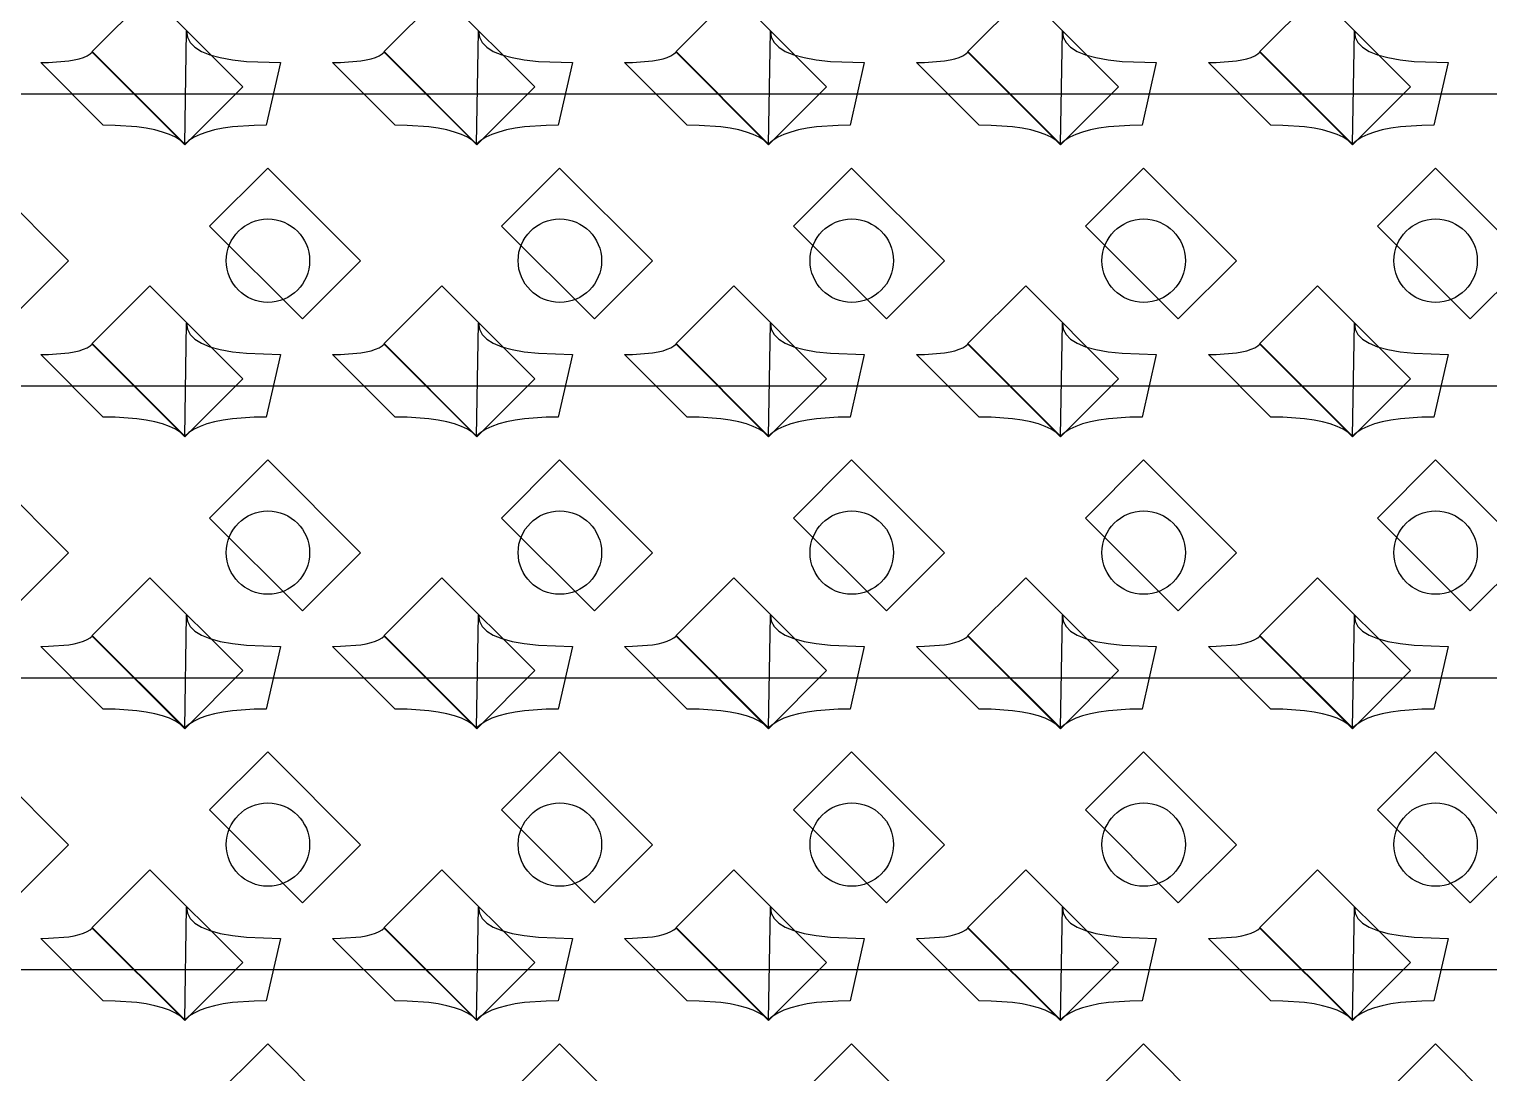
# Model space of a CAD drawing. Header units: inches. Extents: x 0.07 to 4.39, y 0.05 to 2.95.
# Drawn here: x 2.9428 to 3.2928, y 2.2253 to 2.4755 of the extents above; entities that cross this region are included whole.
import ezdxf

# ---------------------------------------------------------------- set-up
doc = ezdxf.new("R2010")
doc.units = ezdxf.units.IN
doc.header["$MEASUREMENT"] = 0
doc.layers.add('Top Layer', color=1, linetype='Continuous')

# ---------------------------------------------------------------- blocks, each defined once
blk = doc.blocks.new('0805_P_______________52')
at = {"layer": 'Top Layer'}
for p, q in [((-0.03937, 0.01575), (-0.01969, 0.01575)), ((-0.03937, -0.01575), (-0.03937, 0.01575)), ((-0.01969, 0.01575), (-0.01969, -0.01575)), ((0.01969, 0.01575), (0.03937, 0.01575)), ((0.01969, -0.01575), (0.01969, 0.01575)), ((0.03937, 0.01575), (0.03937, -0.01575)), ((-0.01969, -0.01575), (-0.03937, -0.01575)), ((0.03937, -0.01575), (0.01969, -0.01575))]:
    blk.add_line(p, q, dxfattribs=at)
blk = doc.blocks.new('0805_P_______________53')
at = {"layer": 'Top Layer'}
for p, q in [((-0.03937, 0.01575), (-0.01969, 0.01575)), ((-0.03937, -0.01575), (-0.03937, 0.01575)), ((-0.01969, 0.01575), (-0.01969, -0.01575)), ((0.01969, 0.01575), (0.03937, 0.01575)), ((0.01969, -0.01575), (0.01969, 0.01575)), ((0.03937, 0.01575), (0.03937, -0.01575)), ((-0.01969, -0.01575), (-0.03937, -0.01575)), ((0.03937, -0.01575), (0.01969, -0.01575))]:
    blk.add_line(p, q, dxfattribs=at)
blk = doc.blocks.new('0805_P_______________54')
at = {"layer": 'Top Layer'}
for p, q in [((-0.03937, 0.01575), (-0.01969, 0.01575)), ((-0.03937, -0.01575), (-0.03937, 0.01575)), ((-0.01969, 0.01575), (-0.01969, -0.01575)), ((0.01969, 0.01575), (0.03937, 0.01575)), ((0.01969, -0.01575), (0.01969, 0.01575)), ((0.03937, 0.01575), (0.03937, -0.01575)), ((-0.01969, -0.01575), (-0.03937, -0.01575)), ((0.03937, -0.01575), (0.01969, -0.01575))]:
    blk.add_line(p, q, dxfattribs=at)
blk = doc.blocks.new('0805_P_______________55')
at = {"layer": 'Top Layer'}
for p, q in [((-0.03937, 0.01575), (-0.01969, 0.01575)), ((-0.03937, -0.01575), (-0.03937, 0.01575)), ((-0.01969, 0.01575), (-0.01969, -0.01575)), ((0.01969, 0.01575), (0.03937, 0.01575)), ((0.01969, -0.01575), (0.01969, 0.01575)), ((0.03937, 0.01575), (0.03937, -0.01575)), ((-0.01969, -0.01575), (-0.03937, -0.01575)), ((0.03937, -0.01575), (0.01969, -0.01575))]:
    blk.add_line(p, q, dxfattribs=at)
blk = doc.blocks.new('0805_P_______________56')
at = {"layer": 'Top Layer'}
for p, q in [((-0.03937, 0.01575), (-0.01969, 0.01575)), ((-0.03937, -0.01575), (-0.03937, 0.01575)), ((-0.01969, 0.01575), (-0.01969, -0.01575)), ((0.01969, 0.01575), (0.03937, 0.01575)), ((0.01969, -0.01575), (0.01969, 0.01575)), ((0.03937, 0.01575), (0.03937, -0.01575)), ((-0.01969, -0.01575), (-0.03937, -0.01575)), ((0.03937, -0.01575), (0.01969, -0.01575))]:
    blk.add_line(p, q, dxfattribs=at)
blk = doc.blocks.new('0805_P_______________57')
at = {"layer": 'Top Layer'}
for p, q in [((-0.03937, 0.01575), (-0.01969, 0.01575)), ((-0.03937, -0.01575), (-0.03937, 0.01575)), ((-0.01969, 0.01575), (-0.01969, -0.01575)), ((0.01969, 0.01575), (0.03937, 0.01575)), ((0.01969, -0.01575), (0.01969, 0.01575)), ((0.03937, 0.01575), (0.03937, -0.01575)), ((-0.01969, -0.01575), (-0.03937, -0.01575)), ((0.03937, -0.01575), (0.01969, -0.01575))]:
    blk.add_line(p, q, dxfattribs=at)
blk = doc.blocks.new('0805_P_______________92')
at = {"layer": 'Top Layer'}
for p, q in [((-0.03937, 0.01575), (-0.01969, 0.01575)), ((-0.03937, -0.01575), (-0.03937, 0.01575)), ((-0.01969, 0.01575), (-0.01969, -0.01575)), ((0.01969, 0.01575), (0.03937, 0.01575)), ((0.01969, -0.01575), (0.01969, 0.01575)), ((0.03937, 0.01575), (0.03937, -0.01575)), ((-0.01969, -0.01575), (-0.03937, -0.01575)), ((0.03937, -0.01575), (0.01969, -0.01575))]:
    blk.add_line(p, q, dxfattribs=at)
blk = doc.blocks.new('0805_P_______________93')
at = {"layer": 'Top Layer'}
for p, q in [((-0.03937, 0.01575), (-0.01969, 0.01575)), ((-0.03937, -0.01575), (-0.03937, 0.01575)), ((-0.01969, 0.01575), (-0.01969, -0.01575)), ((0.01969, 0.01575), (0.03937, 0.01575)), ((0.01969, -0.01575), (0.01969, 0.01575)), ((0.03937, 0.01575), (0.03937, -0.01575)), ((-0.01969, -0.01575), (-0.03937, -0.01575)), ((0.03937, -0.01575), (0.01969, -0.01575))]:
    blk.add_line(p, q, dxfattribs=at)
blk = doc.blocks.new('0805_P_______________94')
at = {"layer": 'Top Layer'}
for p, q in [((-0.03937, 0.01575), (-0.01969, 0.01575)), ((-0.03937, -0.01575), (-0.03937, 0.01575)), ((-0.01969, 0.01575), (-0.01969, -0.01575)), ((0.01969, 0.01575), (0.03937, 0.01575)), ((0.01969, -0.01575), (0.01969, 0.01575)), ((0.03937, 0.01575), (0.03937, -0.01575)), ((-0.01969, -0.01575), (-0.03937, -0.01575)), ((0.03937, -0.01575), (0.01969, -0.01575))]:
    blk.add_line(p, q, dxfattribs=at)
blk = doc.blocks.new('0805_P_______________95')
at = {"layer": 'Top Layer'}
for p, q in [((-0.03937, 0.01575), (-0.01969, 0.01575)), ((-0.03937, -0.01575), (-0.03937, 0.01575)), ((-0.01969, 0.01575), (-0.01969, -0.01575)), ((0.01969, 0.01575), (0.03937, 0.01575)), ((0.01969, -0.01575), (0.01969, 0.01575)), ((0.03937, 0.01575), (0.03937, -0.01575)), ((-0.01969, -0.01575), (-0.03937, -0.01575)), ((0.03937, -0.01575), (0.01969, -0.01575))]:
    blk.add_line(p, q, dxfattribs=at)
blk = doc.blocks.new('0805_P_______________96')
at = {"layer": 'Top Layer'}
for p, q in [((-0.03937, 0.01575), (-0.01969, 0.01575)), ((-0.03937, -0.01575), (-0.03937, 0.01575)), ((-0.01969, 0.01575), (-0.01969, -0.01575)), ((0.01969, 0.01575), (0.03937, 0.01575)), ((0.01969, -0.01575), (0.01969, 0.01575)), ((0.03937, 0.01575), (0.03937, -0.01575)), ((-0.01969, -0.01575), (-0.03937, -0.01575)), ((0.03937, -0.01575), (0.01969, -0.01575))]:
    blk.add_line(p, q, dxfattribs=at)
blk = doc.blocks.new('0805_P_______________97')
at = {"layer": 'Top Layer'}
for p, q in [((-0.03937, 0.01575), (-0.01969, 0.01575)), ((-0.03937, -0.01575), (-0.03937, 0.01575)), ((-0.01969, 0.01575), (-0.01969, -0.01575)), ((0.01969, 0.01575), (0.03937, 0.01575)), ((0.01969, -0.01575), (0.01969, 0.01575)), ((0.03937, 0.01575), (0.03937, -0.01575)), ((-0.01969, -0.01575), (-0.03937, -0.01575)), ((0.03937, -0.01575), (0.01969, -0.01575))]:
    blk.add_line(p, q, dxfattribs=at)
blk = doc.blocks.new('0805_P_______________132')
at = {"layer": 'Top Layer'}
for p, q in [((-0.03937, 0.01575), (-0.01969, 0.01575)), ((-0.03937, -0.01575), (-0.03937, 0.01575)), ((-0.01969, 0.01575), (-0.01969, -0.01575)), ((0.01969, 0.01575), (0.03937, 0.01575)), ((0.01969, -0.01575), (0.01969, 0.01575)), ((0.03937, 0.01575), (0.03937, -0.01575)), ((-0.01969, -0.01575), (-0.03937, -0.01575)), ((0.03937, -0.01575), (0.01969, -0.01575))]:
    blk.add_line(p, q, dxfattribs=at)
blk = doc.blocks.new('0805_P_______________133')
at = {"layer": 'Top Layer'}
for p, q in [((-0.03937, 0.01575), (-0.01969, 0.01575)), ((-0.03937, -0.01575), (-0.03937, 0.01575)), ((-0.01969, 0.01575), (-0.01969, -0.01575)), ((0.01969, 0.01575), (0.03937, 0.01575)), ((0.01969, -0.01575), (0.01969, 0.01575)), ((0.03937, 0.01575), (0.03937, -0.01575)), ((-0.01969, -0.01575), (-0.03937, -0.01575)), ((0.03937, -0.01575), (0.01969, -0.01575))]:
    blk.add_line(p, q, dxfattribs=at)
blk = doc.blocks.new('0805_P_______________134')
at = {"layer": 'Top Layer'}
for p, q in [((-0.03937, 0.01575), (-0.01969, 0.01575)), ((-0.03937, -0.01575), (-0.03937, 0.01575)), ((-0.01969, 0.01575), (-0.01969, -0.01575)), ((0.01969, 0.01575), (0.03937, 0.01575)), ((0.01969, -0.01575), (0.01969, 0.01575)), ((0.03937, 0.01575), (0.03937, -0.01575)), ((-0.01969, -0.01575), (-0.03937, -0.01575)), ((0.03937, -0.01575), (0.01969, -0.01575))]:
    blk.add_line(p, q, dxfattribs=at)
blk = doc.blocks.new('0805_P_______________135')
at = {"layer": 'Top Layer'}
for p, q in [((-0.03937, 0.01575), (-0.01969, 0.01575)), ((-0.03937, -0.01575), (-0.03937, 0.01575)), ((-0.01969, 0.01575), (-0.01969, -0.01575)), ((0.01969, 0.01575), (0.03937, 0.01575)), ((0.01969, -0.01575), (0.01969, 0.01575)), ((0.03937, 0.01575), (0.03937, -0.01575)), ((-0.01969, -0.01575), (-0.03937, -0.01575)), ((0.03937, -0.01575), (0.01969, -0.01575))]:
    blk.add_line(p, q, dxfattribs=at)
blk = doc.blocks.new('0805_P_______________136')
at = {"layer": 'Top Layer'}
for p, q in [((-0.03937, 0.01575), (-0.01969, 0.01575)), ((-0.03937, -0.01575), (-0.03937, 0.01575)), ((-0.01969, 0.01575), (-0.01969, -0.01575)), ((0.01969, 0.01575), (0.03937, 0.01575)), ((0.01969, -0.01575), (0.01969, 0.01575)), ((0.03937, 0.01575), (0.03937, -0.01575)), ((-0.01969, -0.01575), (-0.03937, -0.01575)), ((0.03937, -0.01575), (0.01969, -0.01575))]:
    blk.add_line(p, q, dxfattribs=at)
blk = doc.blocks.new('0805_P_______________137')
at = {"layer": 'Top Layer'}
for p, q in [((-0.03937, 0.01575), (-0.01969, 0.01575)), ((-0.03937, -0.01575), (-0.03937, 0.01575)), ((-0.01969, 0.01575), (-0.01969, -0.01575)), ((0.01969, 0.01575), (0.03937, 0.01575)), ((0.01969, -0.01575), (0.01969, 0.01575)), ((0.03937, 0.01575), (0.03937, -0.01575)), ((-0.01969, -0.01575), (-0.03937, -0.01575)), ((0.03937, -0.01575), (0.01969, -0.01575))]:
    blk.add_line(p, q, dxfattribs=at)
blk = doc.blocks.new('0805_P_______________172')
at = {"layer": 'Top Layer'}
for p, q in [((-0.03937, 0.01575), (-0.01969, 0.01575)), ((-0.03937, -0.01575), (-0.03937, 0.01575)), ((-0.01969, 0.01575), (-0.01969, -0.01575)), ((0.01969, 0.01575), (0.03937, 0.01575)), ((0.01969, -0.01575), (0.01969, 0.01575)), ((0.03937, 0.01575), (0.03937, -0.01575)), ((-0.01969, -0.01575), (-0.03937, -0.01575)), ((0.03937, -0.01575), (0.01969, -0.01575))]:
    blk.add_line(p, q, dxfattribs=at)
blk = doc.blocks.new('0805_P_______________173')
at = {"layer": 'Top Layer'}
for p, q in [((-0.03937, 0.01575), (-0.01969, 0.01575)), ((-0.03937, -0.01575), (-0.03937, 0.01575)), ((-0.01969, 0.01575), (-0.01969, -0.01575)), ((0.01969, 0.01575), (0.03937, 0.01575)), ((0.01969, -0.01575), (0.01969, 0.01575)), ((0.03937, 0.01575), (0.03937, -0.01575)), ((-0.01969, -0.01575), (-0.03937, -0.01575)), ((0.03937, -0.01575), (0.01969, -0.01575))]:
    blk.add_line(p, q, dxfattribs=at)
blk = doc.blocks.new('0805_P_______________174')
at = {"layer": 'Top Layer'}
for p, q in [((-0.03937, 0.01575), (-0.01969, 0.01575)), ((-0.03937, -0.01575), (-0.03937, 0.01575)), ((-0.01969, 0.01575), (-0.01969, -0.01575)), ((0.01969, 0.01575), (0.03937, 0.01575)), ((0.01969, -0.01575), (0.01969, 0.01575)), ((0.03937, 0.01575), (0.03937, -0.01575)), ((-0.01969, -0.01575), (-0.03937, -0.01575)), ((0.03937, -0.01575), (0.01969, -0.01575))]:
    blk.add_line(p, q, dxfattribs=at)
blk = doc.blocks.new('0805_P_______________175')
at = {"layer": 'Top Layer'}
for p, q in [((-0.03937, 0.01575), (-0.01969, 0.01575)), ((-0.03937, -0.01575), (-0.03937, 0.01575)), ((-0.01969, 0.01575), (-0.01969, -0.01575)), ((0.01969, 0.01575), (0.03937, 0.01575)), ((0.01969, -0.01575), (0.01969, 0.01575)), ((0.03937, 0.01575), (0.03937, -0.01575)), ((-0.01969, -0.01575), (-0.03937, -0.01575)), ((0.03937, -0.01575), (0.01969, -0.01575))]:
    blk.add_line(p, q, dxfattribs=at)
blk = doc.blocks.new('0805_P_______________176')
at = {"layer": 'Top Layer'}
for p, q in [((-0.03937, 0.01575), (-0.01969, 0.01575)), ((-0.03937, -0.01575), (-0.03937, 0.01575)), ((-0.01969, 0.01575), (-0.01969, -0.01575)), ((0.01969, 0.01575), (0.03937, 0.01575)), ((0.01969, -0.01575), (0.01969, 0.01575)), ((0.03937, 0.01575), (0.03937, -0.01575)), ((-0.01969, -0.01575), (-0.03937, -0.01575)), ((0.03937, -0.01575), (0.01969, -0.01575))]:
    blk.add_line(p, q, dxfattribs=at)
blk = doc.blocks.new('0805_P_______________177')
at = {"layer": 'Top Layer'}
for p, q in [((-0.03937, 0.01575), (-0.01969, 0.01575)), ((-0.03937, -0.01575), (-0.03937, 0.01575)), ((-0.01969, 0.01575), (-0.01969, -0.01575)), ((0.01969, 0.01575), (0.03937, 0.01575)), ((0.01969, -0.01575), (0.01969, 0.01575)), ((0.03937, 0.01575), (0.03937, -0.01575)), ((-0.01969, -0.01575), (-0.03937, -0.01575)), ((0.03937, -0.01575), (0.01969, -0.01575))]:
    blk.add_line(p, q, dxfattribs=at)

msp = doc.modelspace()

# ---------------------------------------------------------------- linework, layer by layer
at = {"layer": 'Top Layer'}
for p, q in [((2.98005, 2.44795), (2.98051, 2.475)), ((2.98051, 2.475), (2.98071, 2.47357)), ((3.05005, 2.44795), (3.05051, 2.475)), ((3.05051, 2.475), (3.05071, 2.47357)), ((3.12005, 2.44795), (3.12051, 2.475)), ((3.12051, 2.475), (3.12071, 2.47357)), ((3.19005, 2.44795), (3.19051, 2.475)), ((3.19051, 2.475), (3.19071, 2.47357)), ((3.26005, 2.44795), (3.26051, 2.475)), ((3.26051, 2.475), (3.26071, 2.47357)), ((2.98071, 2.47357), (2.98137, 2.4723)), ((2.98137, 2.4723), (2.98248, 2.47118)), ((2.98248, 2.47118), (2.98405, 2.4702)), ((3.05071, 2.47357), (3.05137, 2.4723)), ((3.05137, 2.4723), (3.05248, 2.47118)), ((3.05248, 2.47118), (3.05405, 2.4702)), ((3.12071, 2.47357), (3.12137, 2.4723)), ((3.12137, 2.4723), (3.12248, 2.47118)), ((3.12248, 2.47118), (3.12405, 2.4702)), ((3.19071, 2.47357), (3.19137, 2.4723)), ((3.19137, 2.4723), (3.19248, 2.47118)), ((3.19248, 2.47118), (3.19405, 2.4702)), ((3.26071, 2.47357), (3.26137, 2.4723)), ((3.26137, 2.4723), (3.26248, 2.47118)), ((3.26248, 2.47118), (3.26405, 2.4702)), ((2.94551, 2.4675), (2.94741, 2.46753)), ((2.96051, 2.4525), (2.94551, 2.4675)), ((2.94741, 2.46753), (2.95225, 2.46791)), ((2.95225, 2.46791), (2.95356, 2.46814)), ((2.95356, 2.46814), (2.95474, 2.46842)), ((2.95474, 2.46842), (2.95576, 2.46875)), ((2.95576, 2.46875), (2.95664, 2.46914)), ((2.95664, 2.46914), (2.95737, 2.46957)), ((2.95737, 2.46957), (2.95795, 2.47005)), ((2.95795, 2.47005), (2.98005, 2.44795)), ((2.98405, 2.4702), (2.98607, 2.46937)), ((2.98607, 2.46937), (2.98855, 2.4687)), ((2.98855, 2.4687), (2.99148, 2.46818)), ((2.99148, 2.46818), (2.99487, 2.4678)), ((2.99487, 2.4678), (3.00301, 2.4675)), ((3.00301, 2.4675), (2.9996, 2.4525)), ((3.01551, 2.4675), (3.01741, 2.46753)), ((3.03051, 2.4525), (3.01551, 2.4675)), ((3.01741, 2.46753), (3.02225, 2.46791)), ((3.02225, 2.46791), (3.02356, 2.46814)), ((3.02356, 2.46814), (3.02474, 2.46842)), ((3.02474, 2.46842), (3.02576, 2.46875)), ((3.02576, 2.46875), (3.02664, 2.46914)), ((3.02664, 2.46914), (3.02737, 2.46957)), ((3.02737, 2.46957), (3.02795, 2.47005)), ((3.02795, 2.47005), (3.05005, 2.44795)), ((3.05405, 2.4702), (3.05607, 2.46937)), ((3.05607, 2.46937), (3.05855, 2.4687)), ((3.05855, 2.4687), (3.06148, 2.46818)), ((3.06148, 2.46818), (3.06487, 2.4678)), ((3.06487, 2.4678), (3.07301, 2.4675)), ((3.07301, 2.4675), (3.0696, 2.4525)), ((3.08551, 2.4675), (3.08741, 2.46753)), ((3.10051, 2.4525), (3.08551, 2.4675)), ((3.08741, 2.46753), (3.09225, 2.46791)), ((3.09225, 2.46791), (3.09356, 2.46814)), ((3.09356, 2.46814), (3.09474, 2.46842)), ((3.09474, 2.46842), (3.09576, 2.46875)), ((3.09576, 2.46875), (3.09664, 2.46914)), ((3.09664, 2.46914), (3.09737, 2.46957)), ((3.09737, 2.46957), (3.09795, 2.47005)), ((3.09795, 2.47005), (3.12005, 2.44795)), ((3.12405, 2.4702), (3.12607, 2.46937)), ((3.12607, 2.46937), (3.12855, 2.4687)), ((3.12855, 2.4687), (3.13148, 2.46818)), ((3.13148, 2.46818), (3.13487, 2.4678)), ((3.13487, 2.4678), (3.14301, 2.4675)), ((3.14301, 2.4675), (3.1396, 2.4525)), ((3.15551, 2.4675), (3.15741, 2.46753)), ((3.17051, 2.4525), (3.15551, 2.4675)), ((3.15741, 2.46753), (3.16225, 2.46791)), ((3.16225, 2.46791), (3.16356, 2.46814)), ((3.16356, 2.46814), (3.16474, 2.46842)), ((3.16474, 2.46842), (3.16576, 2.46875)), ((3.16576, 2.46875), (3.16664, 2.46914)), ((3.16664, 2.46914), (3.16737, 2.46957)), ((3.16737, 2.46957), (3.16795, 2.47005)), ((3.16795, 2.47005), (3.19005, 2.44795)), ((3.19405, 2.4702), (3.19607, 2.46937)), ((3.19607, 2.46937), (3.19855, 2.4687)), ((3.19855, 2.4687), (3.20148, 2.46818)), ((3.20148, 2.46818), (3.20487, 2.4678)), ((3.20487, 2.4678), (3.21301, 2.4675)), ((3.21301, 2.4675), (3.2096, 2.4525)), ((3.22551, 2.4675), (3.22741, 2.46753)), ((3.24051, 2.4525), (3.22551, 2.4675)), ((3.22741, 2.46753), (3.23225, 2.46791)), ((3.23225, 2.46791), (3.23356, 2.46814)), ((3.23356, 2.46814), (3.23474, 2.46842)), ((3.23474, 2.46842), (3.23576, 2.46875)), ((3.23576, 2.46875), (3.23664, 2.46914)), ((3.23664, 2.46914), (3.23737, 2.46957)), ((3.23737, 2.46957), (3.23795, 2.47005)), ((3.23795, 2.47005), (3.26005, 2.44795)), ((3.26405, 2.4702), (3.26607, 2.46937)), ((3.26607, 2.46937), (3.26855, 2.4687)), ((3.26855, 2.4687), (3.27148, 2.46818)), ((3.27148, 2.46818), (3.27487, 2.4678)), ((3.27487, 2.4678), (3.28301, 2.4675)), ((3.28301, 2.4675), (3.2796, 2.4525)), ((2.90588, 2.46), (3.11588, 2.46)), ((3.11588, 2.46), (3.32588, 2.46)), ((2.9634, 2.45245), (2.96051, 2.4525)), ((2.96857, 2.45209), (2.9634, 2.45245)), ((2.97084, 2.45177), (2.96857, 2.45209)), ((2.9729, 2.45136), (2.97084, 2.45177)), ((2.97475, 2.45086), (2.9729, 2.45136)), ((2.97639, 2.45027), (2.97475, 2.45086)), ((2.97782, 2.44959), (2.97639, 2.45027)), ((2.98372, 2.45027), (2.98229, 2.44959)), ((2.98536, 2.45086), (2.98372, 2.45027)), ((2.98721, 2.45136), (2.98536, 2.45086)), ((2.98927, 2.45177), (2.98721, 2.45136)), ((2.99154, 2.45209), (2.98927, 2.45177)), ((2.99671, 2.45245), (2.99154, 2.45209)), ((2.9996, 2.4525), (2.99671, 2.45245)), ((3.0334, 2.45245), (3.03051, 2.4525)), ((3.03857, 2.45209), (3.0334, 2.45245)), ((3.04084, 2.45177), (3.03857, 2.45209)), ((3.0429, 2.45136), (3.04084, 2.45177)), ((3.04475, 2.45086), (3.0429, 2.45136)), ((3.04639, 2.45027), (3.04475, 2.45086)), ((3.04782, 2.44959), (3.04639, 2.45027)), ((3.05372, 2.45027), (3.05229, 2.44959)), ((3.05536, 2.45086), (3.05372, 2.45027)), ((3.05721, 2.45136), (3.05536, 2.45086)), ((3.05927, 2.45177), (3.05721, 2.45136)), ((3.06154, 2.45209), (3.05927, 2.45177)), ((3.06671, 2.45245), (3.06154, 2.45209)), ((3.0696, 2.4525), (3.06671, 2.45245)), ((3.1034, 2.45245), (3.10051, 2.4525)), ((3.10857, 2.45209), (3.1034, 2.45245)), ((3.11084, 2.45177), (3.10857, 2.45209)), ((3.1129, 2.45136), (3.11084, 2.45177)), ((3.11475, 2.45086), (3.1129, 2.45136)), ((3.11639, 2.45027), (3.11475, 2.45086)), ((3.11782, 2.44959), (3.11639, 2.45027)), ((3.12372, 2.45027), (3.12229, 2.44959)), ((3.12536, 2.45086), (3.12372, 2.45027)), ((3.12721, 2.45136), (3.12536, 2.45086)), ((3.12927, 2.45177), (3.12721, 2.45136)), ((3.13154, 2.45209), (3.12927, 2.45177)), ((3.13671, 2.45245), (3.13154, 2.45209)), ((3.1396, 2.4525), (3.13671, 2.45245)), ((3.1734, 2.45245), (3.17051, 2.4525)), ((3.17857, 2.45209), (3.1734, 2.45245)), ((3.18084, 2.45177), (3.17857, 2.45209)), ((3.1829, 2.45136), (3.18084, 2.45177)), ((3.18475, 2.45086), (3.1829, 2.45136)), ((3.18639, 2.45027), (3.18475, 2.45086)), ((3.18782, 2.44959), (3.18639, 2.45027)), ((3.19372, 2.45027), (3.19229, 2.44959)), ((3.19536, 2.45086), (3.19372, 2.45027)), ((3.19721, 2.45136), (3.19536, 2.45086)), ((3.19927, 2.45177), (3.19721, 2.45136)), ((3.20154, 2.45209), (3.19927, 2.45177)), ((3.20671, 2.45245), (3.20154, 2.45209)), ((3.2096, 2.4525), (3.20671, 2.45245)), ((3.2434, 2.45245), (3.24051, 2.4525)), ((3.24857, 2.45209), (3.2434, 2.45245)), ((3.25084, 2.45177), (3.24857, 2.45209)), ((3.2529, 2.45136), (3.25084, 2.45177)), ((3.25475, 2.45086), (3.2529, 2.45136)), ((3.25639, 2.45027), (3.25475, 2.45086)), ((3.25782, 2.44959), (3.25639, 2.45027)), ((3.26372, 2.45027), (3.26229, 2.44959)), ((3.26536, 2.45086), (3.26372, 2.45027)), ((3.26721, 2.45136), (3.26536, 2.45086)), ((3.26927, 2.45177), (3.26721, 2.45136)), ((3.27154, 2.45209), (3.26927, 2.45177)), ((3.27671, 2.45245), (3.27154, 2.45209)), ((3.2796, 2.4525), (3.27671, 2.45245)), ((2.97904, 2.44882), (2.97782, 2.44959)), ((2.98005, 2.44795), (2.97904, 2.44882)), ((2.98107, 2.44882), (2.98005, 2.44795)), ((2.98229, 2.44959), (2.98107, 2.44882)), ((3.04904, 2.44882), (3.04782, 2.44959)), ((3.05005, 2.44795), (3.04904, 2.44882)), ((3.05107, 2.44882), (3.05005, 2.44795)), ((3.05229, 2.44959), (3.05107, 2.44882)), ((3.11904, 2.44882), (3.11782, 2.44959)), ((3.12005, 2.44795), (3.11904, 2.44882)), ((3.12107, 2.44882), (3.12005, 2.44795)), ((3.12229, 2.44959), (3.12107, 2.44882)), ((3.18904, 2.44882), (3.18782, 2.44959)), ((3.19005, 2.44795), (3.18904, 2.44882)), ((3.19107, 2.44882), (3.19005, 2.44795)), ((3.19229, 2.44959), (3.19107, 2.44882)), ((3.25904, 2.44882), (3.25782, 2.44959)), ((3.26005, 2.44795), (3.25904, 2.44882)), ((3.26107, 2.44882), (3.26005, 2.44795)), ((3.26229, 2.44959), (3.26107, 2.44882)), ((2.98005, 2.37795), (2.98051, 2.405)), ((2.98051, 2.405), (2.98071, 2.40358)), ((3.05005, 2.37795), (3.05051, 2.405)), ((3.05051, 2.405), (3.05071, 2.40358)), ((3.12005, 2.37795), (3.12051, 2.405)), ((3.12051, 2.405), (3.12071, 2.40358)), ((3.19005, 2.37795), (3.19051, 2.405)), ((3.19051, 2.405), (3.19071, 2.40358)), ((3.26005, 2.37795), (3.26051, 2.405)), ((3.26051, 2.405), (3.26071, 2.40358)), ((2.98071, 2.40358), (2.98137, 2.4023)), ((2.98137, 2.4023), (2.98248, 2.40117)), ((2.98248, 2.40117), (2.98405, 2.4002)), ((3.05071, 2.40358), (3.05137, 2.4023)), ((3.05137, 2.4023), (3.05248, 2.40117)), ((3.05248, 2.40117), (3.05405, 2.4002)), ((3.12071, 2.40358), (3.12137, 2.4023)), ((3.12137, 2.4023), (3.12248, 2.40117)), ((3.12248, 2.40117), (3.12405, 2.4002)), ((3.19071, 2.40358), (3.19137, 2.4023)), ((3.19137, 2.4023), (3.19248, 2.40117)), ((3.19248, 2.40117), (3.19405, 2.4002)), ((3.26071, 2.40358), (3.26137, 2.4023)), ((3.26137, 2.4023), (3.26248, 2.40117)), ((3.26248, 2.40117), (3.26405, 2.4002)), ((2.94551, 2.3975), (2.94741, 2.39753)), ((2.96051, 2.3825), (2.94551, 2.3975)), ((2.94741, 2.39753), (2.95225, 2.39791)), ((2.95225, 2.39791), (2.95356, 2.39814)), ((2.95356, 2.39814), (2.95474, 2.39842)), ((2.95474, 2.39842), (2.95576, 2.39875)), ((2.95576, 2.39875), (2.95664, 2.39914)), ((2.95664, 2.39914), (2.95737, 2.39957)), ((2.95737, 2.39957), (2.95795, 2.40006)), ((2.95795, 2.40006), (2.98005, 2.37795)), ((2.98405, 2.4002), (2.98607, 2.39938)), ((2.98607, 2.39938), (2.98855, 2.3987)), ((2.98855, 2.3987), (2.99148, 2.39818)), ((2.99148, 2.39818), (2.99487, 2.3978)), ((2.99487, 2.3978), (3.00301, 2.3975)), ((3.00301, 2.3975), (2.9996, 2.3825)), ((3.01551, 2.3975), (3.01741, 2.39753)), ((3.03051, 2.3825), (3.01551, 2.3975)), ((3.01741, 2.39753), (3.02225, 2.39791)), ((3.02225, 2.39791), (3.02356, 2.39814)), ((3.02356, 2.39814), (3.02474, 2.39842)), ((3.02474, 2.39842), (3.02576, 2.39875)), ((3.02576, 2.39875), (3.02664, 2.39914)), ((3.02664, 2.39914), (3.02737, 2.39957)), ((3.02737, 2.39957), (3.02795, 2.40006)), ((3.02795, 2.40006), (3.05005, 2.37795)), ((3.05405, 2.4002), (3.05607, 2.39938)), ((3.05607, 2.39938), (3.05855, 2.3987)), ((3.05855, 2.3987), (3.06148, 2.39818)), ((3.06148, 2.39818), (3.06487, 2.3978)), ((3.06487, 2.3978), (3.07301, 2.3975)), ((3.07301, 2.3975), (3.0696, 2.3825)), ((3.08551, 2.3975), (3.08741, 2.39753)), ((3.10051, 2.3825), (3.08551, 2.3975)), ((3.08741, 2.39753), (3.09225, 2.39791)), ((3.09225, 2.39791), (3.09356, 2.39814)), ((3.09356, 2.39814), (3.09474, 2.39842)), ((3.09474, 2.39842), (3.09576, 2.39875)), ((3.09576, 2.39875), (3.09664, 2.39914)), ((3.09664, 2.39914), (3.09737, 2.39957)), ((3.09737, 2.39957), (3.09795, 2.40006)), ((3.09795, 2.40006), (3.12005, 2.37795)), ((3.12405, 2.4002), (3.12607, 2.39938)), ((3.12607, 2.39938), (3.12855, 2.3987)), ((3.12855, 2.3987), (3.13148, 2.39818)), ((3.13148, 2.39818), (3.13487, 2.3978)), ((3.13487, 2.3978), (3.14301, 2.3975)), ((3.14301, 2.3975), (3.1396, 2.3825)), ((3.15551, 2.3975), (3.15741, 2.39753)), ((3.17051, 2.3825), (3.15551, 2.3975)), ((3.15741, 2.39753), (3.16225, 2.39791)), ((3.16225, 2.39791), (3.16356, 2.39814)), ((3.16356, 2.39814), (3.16474, 2.39842)), ((3.16474, 2.39842), (3.16576, 2.39875)), ((3.16576, 2.39875), (3.16664, 2.39914)), ((3.16664, 2.39914), (3.16737, 2.39957)), ((3.16737, 2.39957), (3.16795, 2.40006)), ((3.16795, 2.40006), (3.19005, 2.37795)), ((3.19405, 2.4002), (3.19607, 2.39938)), ((3.19607, 2.39938), (3.19855, 2.3987)), ((3.19855, 2.3987), (3.20148, 2.39818)), ((3.20148, 2.39818), (3.20487, 2.3978)), ((3.20487, 2.3978), (3.21301, 2.3975)), ((3.21301, 2.3975), (3.2096, 2.3825)), ((3.22551, 2.3975), (3.22741, 2.39753)), ((3.24051, 2.3825), (3.22551, 2.3975)), ((3.22741, 2.39753), (3.23225, 2.39791)), ((3.23225, 2.39791), (3.23356, 2.39814)), ((3.23356, 2.39814), (3.23474, 2.39842)), ((3.23474, 2.39842), (3.23576, 2.39875)), ((3.23576, 2.39875), (3.23664, 2.39914)), ((3.23664, 2.39914), (3.23737, 2.39957)), ((3.23737, 2.39957), (3.23795, 2.40006)), ((3.23795, 2.40006), (3.26005, 2.37795)), ((3.26405, 2.4002), (3.26607, 2.39938)), ((3.26607, 2.39938), (3.26855, 2.3987)), ((3.26855, 2.3987), (3.27148, 2.39818)), ((3.27148, 2.39818), (3.27487, 2.3978)), ((3.27487, 2.3978), (3.28301, 2.3975)), ((3.28301, 2.3975), (3.2796, 2.3825)), ((2.90588, 2.39), (3.25588, 2.39)), ((3.25588, 2.39), (3.46588, 2.39)), ((2.9634, 2.38245), (2.96051, 2.3825)), ((2.96857, 2.38209), (2.9634, 2.38245)), ((2.97084, 2.38177), (2.96857, 2.38209)), ((2.9729, 2.38136), (2.97084, 2.38177)), ((2.97475, 2.38086), (2.9729, 2.38136)), ((2.97639, 2.38027), (2.97475, 2.38086)), ((2.97782, 2.37959), (2.97639, 2.38027)), ((2.98372, 2.38027), (2.98229, 2.37959)), ((2.98536, 2.38086), (2.98372, 2.38027)), ((2.98721, 2.38136), (2.98536, 2.38086)), ((2.98927, 2.38177), (2.98721, 2.38136)), ((2.99154, 2.38209), (2.98927, 2.38177)), ((2.99671, 2.38245), (2.99154, 2.38209)), ((2.9996, 2.3825), (2.99671, 2.38245)), ((3.0334, 2.38245), (3.03051, 2.3825)), ((3.03857, 2.38209), (3.0334, 2.38245)), ((3.04084, 2.38177), (3.03857, 2.38209)), ((3.0429, 2.38136), (3.04084, 2.38177)), ((3.04475, 2.38086), (3.0429, 2.38136)), ((3.04639, 2.38027), (3.04475, 2.38086)), ((3.04782, 2.37959), (3.04639, 2.38027)), ((3.05372, 2.38027), (3.05229, 2.37959)), ((3.05536, 2.38086), (3.05372, 2.38027)), ((3.05721, 2.38136), (3.05536, 2.38086)), ((3.05927, 2.38177), (3.05721, 2.38136)), ((3.06154, 2.38209), (3.05927, 2.38177)), ((3.06671, 2.38245), (3.06154, 2.38209)), ((3.0696, 2.3825), (3.06671, 2.38245)), ((3.1034, 2.38245), (3.10051, 2.3825)), ((3.10857, 2.38209), (3.1034, 2.38245)), ((3.11084, 2.38177), (3.10857, 2.38209)), ((3.1129, 2.38136), (3.11084, 2.38177)), ((3.11475, 2.38086), (3.1129, 2.38136)), ((3.11639, 2.38027), (3.11475, 2.38086)), ((3.11782, 2.37959), (3.11639, 2.38027)), ((3.12372, 2.38027), (3.12229, 2.37959)), ((3.12536, 2.38086), (3.12372, 2.38027)), ((3.12721, 2.38136), (3.12536, 2.38086)), ((3.12927, 2.38177), (3.12721, 2.38136)), ((3.13154, 2.38209), (3.12927, 2.38177)), ((3.13671, 2.38245), (3.13154, 2.38209)), ((3.1396, 2.3825), (3.13671, 2.38245)), ((3.1734, 2.38245), (3.17051, 2.3825)), ((3.17857, 2.38209), (3.1734, 2.38245)), ((3.18084, 2.38177), (3.17857, 2.38209)), ((3.1829, 2.38136), (3.18084, 2.38177)), ((3.18475, 2.38086), (3.1829, 2.38136)), ((3.18639, 2.38027), (3.18475, 2.38086)), ((3.18782, 2.37959), (3.18639, 2.38027)), ((3.19372, 2.38027), (3.19229, 2.37959)), ((3.19536, 2.38086), (3.19372, 2.38027)), ((3.19721, 2.38136), (3.19536, 2.38086)), ((3.19927, 2.38177), (3.19721, 2.38136)), ((3.20154, 2.38209), (3.19927, 2.38177)), ((3.20671, 2.38245), (3.20154, 2.38209)), ((3.2096, 2.3825), (3.20671, 2.38245)), ((3.2434, 2.38245), (3.24051, 2.3825)), ((3.24857, 2.38209), (3.2434, 2.38245)), ((3.25084, 2.38177), (3.24857, 2.38209)), ((3.2529, 2.38136), (3.25084, 2.38177)), ((3.25475, 2.38086), (3.2529, 2.38136)), ((3.25639, 2.38027), (3.25475, 2.38086)), ((3.25782, 2.37959), (3.25639, 2.38027)), ((3.26372, 2.38027), (3.26229, 2.37959)), ((3.26536, 2.38086), (3.26372, 2.38027)), ((3.26721, 2.38136), (3.26536, 2.38086)), ((3.26927, 2.38177), (3.26721, 2.38136)), ((3.27154, 2.38209), (3.26927, 2.38177)), ((3.27671, 2.38245), (3.27154, 2.38209)), ((3.2796, 2.3825), (3.27671, 2.38245)), ((2.97904, 2.37882), (2.97782, 2.37959)), ((2.98005, 2.37795), (2.97904, 2.37882)), ((2.98107, 2.37882), (2.98005, 2.37795)), ((2.98229, 2.37959), (2.98107, 2.37882)), ((3.04904, 2.37882), (3.04782, 2.37959)), ((3.05005, 2.37795), (3.04904, 2.37882)), ((3.05107, 2.37882), (3.05005, 2.37795)), ((3.05229, 2.37959), (3.05107, 2.37882)), ((3.11904, 2.37882), (3.11782, 2.37959)), ((3.12005, 2.37795), (3.11904, 2.37882)), ((3.12107, 2.37882), (3.12005, 2.37795)), ((3.12229, 2.37959), (3.12107, 2.37882)), ((3.18904, 2.37882), (3.18782, 2.37959)), ((3.19005, 2.37795), (3.18904, 2.37882)), ((3.19107, 2.37882), (3.19005, 2.37795)), ((3.19229, 2.37959), (3.19107, 2.37882)), ((3.25904, 2.37882), (3.25782, 2.37959)), ((3.26005, 2.37795), (3.25904, 2.37882)), ((3.26107, 2.37882), (3.26005, 2.37795)), ((3.26229, 2.37959), (3.26107, 2.37882)), ((2.98005, 2.30795), (2.98051, 2.335)), ((2.98051, 2.335), (2.98071, 2.33358)), ((3.05005, 2.30795), (3.05051, 2.335)), ((3.05051, 2.335), (3.05071, 2.33358)), ((3.12005, 2.30795), (3.12051, 2.335)), ((3.12051, 2.335), (3.12071, 2.33358)), ((3.19005, 2.30795), (3.19051, 2.335)), ((3.19051, 2.335), (3.19071, 2.33358)), ((3.26005, 2.30795), (3.26051, 2.335)), ((3.26051, 2.335), (3.26071, 2.33358)), ((2.98071, 2.33358), (2.98137, 2.3323)), ((2.98137, 2.3323), (2.98248, 2.33117)), ((2.98248, 2.33117), (2.98405, 2.3302)), ((3.05071, 2.33358), (3.05137, 2.3323)), ((3.05137, 2.3323), (3.05248, 2.33117)), ((3.05248, 2.33117), (3.05405, 2.3302)), ((3.12071, 2.33358), (3.12137, 2.3323)), ((3.12137, 2.3323), (3.12248, 2.33117)), ((3.12248, 2.33117), (3.12405, 2.3302)), ((3.19071, 2.33358), (3.19137, 2.3323)), ((3.19137, 2.3323), (3.19248, 2.33117)), ((3.19248, 2.33117), (3.19405, 2.3302)), ((3.26071, 2.33358), (3.26137, 2.3323)), ((3.26137, 2.3323), (3.26248, 2.33117)), ((3.26248, 2.33117), (3.26405, 2.3302)), ((2.94551, 2.3275), (2.94741, 2.32753)), ((2.96051, 2.3125), (2.94551, 2.3275)), ((2.94741, 2.32753), (2.95225, 2.32791)), ((2.95225, 2.32791), (2.95356, 2.32814)), ((2.95356, 2.32814), (2.95474, 2.32842)), ((2.95474, 2.32842), (2.95576, 2.32875)), ((2.95576, 2.32875), (2.95664, 2.32914)), ((2.95664, 2.32914), (2.95737, 2.32957)), ((2.95737, 2.32957), (2.95795, 2.33006)), ((2.95795, 2.33006), (2.98005, 2.30795)), ((2.98405, 2.3302), (2.98607, 2.32938)), ((2.98607, 2.32938), (2.98855, 2.3287)), ((2.98855, 2.3287), (2.99148, 2.32817)), ((2.99148, 2.32817), (2.99487, 2.3278)), ((2.99487, 2.3278), (3.00301, 2.3275)), ((3.00301, 2.3275), (2.9996, 2.3125)), ((3.01551, 2.3275), (3.01741, 2.32753)), ((3.03051, 2.3125), (3.01551, 2.3275)), ((3.01741, 2.32753), (3.02225, 2.32791)), ((3.02225, 2.32791), (3.02356, 2.32814)), ((3.02356, 2.32814), (3.02474, 2.32842)), ((3.02474, 2.32842), (3.02576, 2.32875)), ((3.02576, 2.32875), (3.02664, 2.32914)), ((3.02664, 2.32914), (3.02737, 2.32957)), ((3.02737, 2.32957), (3.02795, 2.33006)), ((3.02795, 2.33006), (3.05005, 2.30795)), ((3.05405, 2.3302), (3.05607, 2.32938)), ((3.05607, 2.32938), (3.05855, 2.3287)), ((3.05855, 2.3287), (3.06148, 2.32817)), ((3.06148, 2.32817), (3.06487, 2.3278)), ((3.06487, 2.3278), (3.07301, 2.3275)), ((3.07301, 2.3275), (3.0696, 2.3125)), ((3.08551, 2.3275), (3.08741, 2.32753)), ((3.10051, 2.3125), (3.08551, 2.3275)), ((3.08741, 2.32753), (3.09225, 2.32791)), ((3.09225, 2.32791), (3.09356, 2.32814)), ((3.09356, 2.32814), (3.09474, 2.32842)), ((3.09474, 2.32842), (3.09576, 2.32875)), ((3.09576, 2.32875), (3.09664, 2.32914)), ((3.09664, 2.32914), (3.09737, 2.32957)), ((3.09737, 2.32957), (3.09795, 2.33006)), ((3.09795, 2.33006), (3.12005, 2.30795)), ((3.12405, 2.3302), (3.12607, 2.32938)), ((3.12607, 2.32938), (3.12855, 2.3287)), ((3.12855, 2.3287), (3.13148, 2.32817)), ((3.13148, 2.32817), (3.13487, 2.3278)), ((3.13487, 2.3278), (3.14301, 2.3275)), ((3.14301, 2.3275), (3.1396, 2.3125)), ((3.15551, 2.3275), (3.15741, 2.32753)), ((3.17051, 2.3125), (3.15551, 2.3275)), ((3.15741, 2.32753), (3.16225, 2.32791)), ((3.16225, 2.32791), (3.16356, 2.32814)), ((3.16356, 2.32814), (3.16474, 2.32842)), ((3.16474, 2.32842), (3.16576, 2.32875)), ((3.16576, 2.32875), (3.16664, 2.32914)), ((3.16664, 2.32914), (3.16737, 2.32957)), ((3.16737, 2.32957), (3.16795, 2.33006)), ((3.16795, 2.33006), (3.19005, 2.30795)), ((3.19405, 2.3302), (3.19607, 2.32938)), ((3.19607, 2.32938), (3.19855, 2.3287)), ((3.19855, 2.3287), (3.20148, 2.32817)), ((3.20148, 2.32817), (3.20487, 2.3278)), ((3.20487, 2.3278), (3.21301, 2.3275)), ((3.21301, 2.3275), (3.2096, 2.3125)), ((3.22551, 2.3275), (3.22741, 2.32753)), ((3.24051, 2.3125), (3.22551, 2.3275)), ((3.22741, 2.32753), (3.23225, 2.32791)), ((3.23225, 2.32791), (3.23356, 2.32814)), ((3.23356, 2.32814), (3.23474, 2.32842)), ((3.23474, 2.32842), (3.23576, 2.32875)), ((3.23576, 2.32875), (3.23664, 2.32914)), ((3.23664, 2.32914), (3.23737, 2.32957)), ((3.23737, 2.32957), (3.23795, 2.33006)), ((3.23795, 2.33006), (3.26005, 2.30795)), ((3.26405, 2.3302), (3.26607, 2.32938)), ((3.26607, 2.32938), (3.26855, 2.3287)), ((3.26855, 2.3287), (3.27148, 2.32817)), ((3.27148, 2.32817), (3.27487, 2.3278)), ((3.27487, 2.3278), (3.28301, 2.3275)), ((3.28301, 2.3275), (3.2796, 2.3125)), ((2.90588, 2.32), (3.18588, 2.32)), ((3.18588, 2.32), (3.40006, 2.32)), ((2.9634, 2.31245), (2.96051, 2.3125)), ((2.96857, 2.31209), (2.9634, 2.31245)), ((2.97084, 2.31177), (2.96857, 2.31209)), ((2.9729, 2.31136), (2.97084, 2.31177)), ((2.97475, 2.31086), (2.9729, 2.31136)), ((2.97639, 2.31027), (2.97475, 2.31086)), ((2.97782, 2.30959), (2.97639, 2.31027)), ((2.98372, 2.31027), (2.98229, 2.30959)), ((2.98536, 2.31086), (2.98372, 2.31027)), ((2.98721, 2.31136), (2.98536, 2.31086)), ((2.98927, 2.31177), (2.98721, 2.31136)), ((2.99154, 2.31209), (2.98927, 2.31177)), ((2.99671, 2.31245), (2.99154, 2.31209)), ((2.9996, 2.3125), (2.99671, 2.31245)), ((3.0334, 2.31245), (3.03051, 2.3125)), ((3.03857, 2.31209), (3.0334, 2.31245)), ((3.04084, 2.31177), (3.03857, 2.31209)), ((3.0429, 2.31136), (3.04084, 2.31177)), ((3.04475, 2.31086), (3.0429, 2.31136)), ((3.04639, 2.31027), (3.04475, 2.31086)), ((3.04782, 2.30959), (3.04639, 2.31027)), ((3.05372, 2.31027), (3.05229, 2.30959)), ((3.05536, 2.31086), (3.05372, 2.31027)), ((3.05721, 2.31136), (3.05536, 2.31086)), ((3.05927, 2.31177), (3.05721, 2.31136)), ((3.06154, 2.31209), (3.05927, 2.31177)), ((3.06671, 2.31245), (3.06154, 2.31209)), ((3.0696, 2.3125), (3.06671, 2.31245)), ((3.1034, 2.31245), (3.10051, 2.3125)), ((3.10857, 2.31209), (3.1034, 2.31245)), ((3.11084, 2.31177), (3.10857, 2.31209)), ((3.1129, 2.31136), (3.11084, 2.31177)), ((3.11475, 2.31086), (3.1129, 2.31136)), ((3.11639, 2.31027), (3.11475, 2.31086)), ((3.11782, 2.30959), (3.11639, 2.31027)), ((3.12372, 2.31027), (3.12229, 2.30959)), ((3.12536, 2.31086), (3.12372, 2.31027)), ((3.12721, 2.31136), (3.12536, 2.31086)), ((3.12927, 2.31177), (3.12721, 2.31136)), ((3.13154, 2.31209), (3.12927, 2.31177)), ((3.13671, 2.31245), (3.13154, 2.31209)), ((3.1396, 2.3125), (3.13671, 2.31245)), ((3.1734, 2.31245), (3.17051, 2.3125)), ((3.17857, 2.31209), (3.1734, 2.31245)), ((3.18084, 2.31177), (3.17857, 2.31209)), ((3.1829, 2.31136), (3.18084, 2.31177)), ((3.18475, 2.31086), (3.1829, 2.31136)), ((3.18639, 2.31027), (3.18475, 2.31086)), ((3.18782, 2.30959), (3.18639, 2.31027)), ((3.19372, 2.31027), (3.19229, 2.30959)), ((3.19536, 2.31086), (3.19372, 2.31027)), ((3.19721, 2.31136), (3.19536, 2.31086)), ((3.19927, 2.31177), (3.19721, 2.31136)), ((3.20154, 2.31209), (3.19927, 2.31177)), ((3.20671, 2.31245), (3.20154, 2.31209)), ((3.2096, 2.3125), (3.20671, 2.31245)), ((3.2434, 2.31245), (3.24051, 2.3125)), ((3.24857, 2.31209), (3.2434, 2.31245)), ((3.25084, 2.31177), (3.24857, 2.31209)), ((3.2529, 2.31136), (3.25084, 2.31177)), ((3.25475, 2.31086), (3.2529, 2.31136)), ((3.25639, 2.31027), (3.25475, 2.31086)), ((3.25782, 2.30959), (3.25639, 2.31027)), ((3.26372, 2.31027), (3.26229, 2.30959)), ((3.26536, 2.31086), (3.26372, 2.31027)), ((3.26721, 2.31136), (3.26536, 2.31086)), ((3.26927, 2.31177), (3.26721, 2.31136)), ((3.27154, 2.31209), (3.26927, 2.31177)), ((3.27671, 2.31245), (3.27154, 2.31209)), ((3.2796, 2.3125), (3.27671, 2.31245)), ((2.97904, 2.30882), (2.97782, 2.30959)), ((2.98005, 2.30795), (2.97904, 2.30882)), ((2.98107, 2.30882), (2.98005, 2.30795)), ((2.98229, 2.30959), (2.98107, 2.30882)), ((3.04904, 2.30882), (3.04782, 2.30959)), ((3.05005, 2.30795), (3.04904, 2.30882)), ((3.05107, 2.30882), (3.05005, 2.30795)), ((3.05229, 2.30959), (3.05107, 2.30882)), ((3.11904, 2.30882), (3.11782, 2.30959)), ((3.12005, 2.30795), (3.11904, 2.30882)), ((3.12107, 2.30882), (3.12005, 2.30795)), ((3.12229, 2.30959), (3.12107, 2.30882)), ((3.18904, 2.30882), (3.18782, 2.30959)), ((3.19005, 2.30795), (3.18904, 2.30882)), ((3.19107, 2.30882), (3.19005, 2.30795)), ((3.19229, 2.30959), (3.19107, 2.30882)), ((3.25904, 2.30882), (3.25782, 2.30959)), ((3.26005, 2.30795), (3.25904, 2.30882)), ((3.26107, 2.30882), (3.26005, 2.30795)), ((3.26229, 2.30959), (3.26107, 2.30882)), ((2.98005, 2.23795), (2.98051, 2.265)), ((2.98051, 2.265), (2.98071, 2.26357)), ((3.05005, 2.23795), (3.05051, 2.265)), ((3.05051, 2.265), (3.05071, 2.26357)), ((3.12005, 2.23795), (3.12051, 2.265)), ((3.12051, 2.265), (3.12071, 2.26357)), ((3.19005, 2.23795), (3.19051, 2.265)), ((3.19051, 2.265), (3.19071, 2.26357)), ((3.26005, 2.23795), (3.26051, 2.265)), ((3.26051, 2.265), (3.26071, 2.26357)), ((2.98071, 2.26357), (2.98137, 2.2623)), ((2.98137, 2.2623), (2.98248, 2.26118)), ((2.98248, 2.26118), (2.98405, 2.2602)), ((3.05071, 2.26357), (3.05137, 2.2623)), ((3.05137, 2.2623), (3.05248, 2.26118)), ((3.05248, 2.26118), (3.05405, 2.2602)), ((3.12071, 2.26357), (3.12137, 2.2623)), ((3.12137, 2.2623), (3.12248, 2.26118)), ((3.12248, 2.26118), (3.12405, 2.2602)), ((3.19071, 2.26357), (3.19137, 2.2623)), ((3.19137, 2.2623), (3.19248, 2.26118)), ((3.19248, 2.26118), (3.19405, 2.2602)), ((3.26071, 2.26357), (3.26137, 2.2623)), ((3.26137, 2.2623), (3.26248, 2.26118)), ((3.26248, 2.26118), (3.26405, 2.2602)), ((2.94551, 2.2575), (2.94741, 2.25753)), ((2.96051, 2.2425), (2.94551, 2.2575)), ((2.94741, 2.25753), (2.95225, 2.25791)), ((2.95225, 2.25791), (2.95356, 2.25814)), ((2.95356, 2.25814), (2.95474, 2.25842)), ((2.95474, 2.25842), (2.95576, 2.25875)), ((2.95576, 2.25875), (2.95664, 2.25914)), ((2.95664, 2.25914), (2.95737, 2.25957)), ((2.95737, 2.25957), (2.95795, 2.26005)), ((2.95795, 2.26005), (2.98005, 2.23795)), ((2.98405, 2.2602), (2.98607, 2.25937)), ((2.98607, 2.25937), (2.98855, 2.2587)), ((2.98855, 2.2587), (2.99148, 2.25818)), ((2.99148, 2.25818), (2.99487, 2.2578)), ((2.99487, 2.2578), (3.00301, 2.2575)), ((3.00301, 2.2575), (2.9996, 2.2425)), ((3.01551, 2.2575), (3.01741, 2.25753)), ((3.03051, 2.2425), (3.01551, 2.2575)), ((3.01741, 2.25753), (3.02225, 2.25791)), ((3.02225, 2.25791), (3.02356, 2.25814)), ((3.02356, 2.25814), (3.02474, 2.25842)), ((3.02474, 2.25842), (3.02576, 2.25875)), ((3.02576, 2.25875), (3.02664, 2.25914)), ((3.02664, 2.25914), (3.02737, 2.25957)), ((3.02737, 2.25957), (3.02795, 2.26005)), ((3.02795, 2.26005), (3.05005, 2.23795)), ((3.05405, 2.2602), (3.05607, 2.25937)), ((3.05607, 2.25937), (3.05855, 2.2587)), ((3.05855, 2.2587), (3.06148, 2.25818)), ((3.06148, 2.25818), (3.06487, 2.2578)), ((3.06487, 2.2578), (3.07301, 2.2575)), ((3.07301, 2.2575), (3.0696, 2.2425)), ((3.08551, 2.2575), (3.08741, 2.25753)), ((3.10051, 2.2425), (3.08551, 2.2575)), ((3.08741, 2.25753), (3.09225, 2.25791)), ((3.09225, 2.25791), (3.09356, 2.25814)), ((3.09356, 2.25814), (3.09474, 2.25842)), ((3.09474, 2.25842), (3.09576, 2.25875)), ((3.09576, 2.25875), (3.09664, 2.25914)), ((3.09664, 2.25914), (3.09737, 2.25957)), ((3.09737, 2.25957), (3.09795, 2.26005)), ((3.09795, 2.26005), (3.12005, 2.23795)), ((3.12405, 2.2602), (3.12607, 2.25937)), ((3.12607, 2.25937), (3.12855, 2.2587)), ((3.12855, 2.2587), (3.13148, 2.25818)), ((3.13148, 2.25818), (3.13487, 2.2578)), ((3.13487, 2.2578), (3.14301, 2.2575)), ((3.14301, 2.2575), (3.1396, 2.2425)), ((3.15551, 2.2575), (3.15741, 2.25753)), ((3.17051, 2.2425), (3.15551, 2.2575)), ((3.15741, 2.25753), (3.16225, 2.25791)), ((3.16225, 2.25791), (3.16356, 2.25814)), ((3.16356, 2.25814), (3.16474, 2.25842)), ((3.16474, 2.25842), (3.16576, 2.25875)), ((3.16576, 2.25875), (3.16664, 2.25914)), ((3.16664, 2.25914), (3.16737, 2.25957)), ((3.16737, 2.25957), (3.16795, 2.26005)), ((3.16795, 2.26005), (3.19005, 2.23795)), ((3.19405, 2.2602), (3.19607, 2.25937)), ((3.19607, 2.25937), (3.19855, 2.2587)), ((3.19855, 2.2587), (3.20148, 2.25818)), ((3.20148, 2.25818), (3.20487, 2.2578)), ((3.20487, 2.2578), (3.21301, 2.2575)), ((3.21301, 2.2575), (3.2096, 2.2425)), ((3.22551, 2.2575), (3.22741, 2.25753)), ((3.24051, 2.2425), (3.22551, 2.2575)), ((3.22741, 2.25753), (3.23225, 2.25791)), ((3.23225, 2.25791), (3.23356, 2.25814)), ((3.23356, 2.25814), (3.23474, 2.25842)), ((3.23474, 2.25842), (3.23576, 2.25875)), ((3.23576, 2.25875), (3.23664, 2.25914)), ((3.23664, 2.25914), (3.23737, 2.25957)), ((3.23737, 2.25957), (3.23795, 2.26005)), ((3.23795, 2.26005), (3.26005, 2.23795)), ((3.26405, 2.2602), (3.26607, 2.25937)), ((3.26607, 2.25937), (3.26855, 2.2587)), ((3.26855, 2.2587), (3.27148, 2.25818)), ((3.27148, 2.25818), (3.27487, 2.2578)), ((3.27487, 2.2578), (3.28301, 2.2575)), ((3.28301, 2.2575), (3.2796, 2.2425)), ((2.90588, 2.25), (3.18588, 2.25)), ((3.18588, 2.25), (3.40006, 2.25)), ((2.9634, 2.24245), (2.96051, 2.2425)), ((2.96857, 2.24209), (2.9634, 2.24245)), ((2.97084, 2.24177), (2.96857, 2.24209)), ((2.9729, 2.24136), (2.97084, 2.24177)), ((2.97475, 2.24086), (2.9729, 2.24136)), ((2.97639, 2.24027), (2.97475, 2.24086)), ((2.97782, 2.23959), (2.97639, 2.24027)), ((2.98372, 2.24027), (2.98229, 2.23959)), ((2.98536, 2.24086), (2.98372, 2.24027)), ((2.98721, 2.24136), (2.98536, 2.24086)), ((2.98927, 2.24177), (2.98721, 2.24136)), ((2.99154, 2.24209), (2.98927, 2.24177)), ((2.99671, 2.24245), (2.99154, 2.24209)), ((2.9996, 2.2425), (2.99671, 2.24245)), ((3.0334, 2.24245), (3.03051, 2.2425)), ((3.03857, 2.24209), (3.0334, 2.24245)), ((3.04084, 2.24177), (3.03857, 2.24209)), ((3.0429, 2.24136), (3.04084, 2.24177)), ((3.04475, 2.24086), (3.0429, 2.24136)), ((3.04639, 2.24027), (3.04475, 2.24086)), ((3.04782, 2.23959), (3.04639, 2.24027)), ((3.05372, 2.24027), (3.05229, 2.23959)), ((3.05536, 2.24086), (3.05372, 2.24027)), ((3.05721, 2.24136), (3.05536, 2.24086)), ((3.05927, 2.24177), (3.05721, 2.24136)), ((3.06154, 2.24209), (3.05927, 2.24177)), ((3.06671, 2.24245), (3.06154, 2.24209)), ((3.0696, 2.2425), (3.06671, 2.24245)), ((3.1034, 2.24245), (3.10051, 2.2425)), ((3.10857, 2.24209), (3.1034, 2.24245)), ((3.11084, 2.24177), (3.10857, 2.24209)), ((3.1129, 2.24136), (3.11084, 2.24177)), ((3.11475, 2.24086), (3.1129, 2.24136)), ((3.11639, 2.24027), (3.11475, 2.24086)), ((3.11782, 2.23959), (3.11639, 2.24027)), ((3.12372, 2.24027), (3.12229, 2.23959)), ((3.12536, 2.24086), (3.12372, 2.24027)), ((3.12721, 2.24136), (3.12536, 2.24086)), ((3.12927, 2.24177), (3.12721, 2.24136)), ((3.13154, 2.24209), (3.12927, 2.24177)), ((3.13671, 2.24245), (3.13154, 2.24209)), ((3.1396, 2.2425), (3.13671, 2.24245)), ((3.1734, 2.24245), (3.17051, 2.2425)), ((3.17857, 2.24209), (3.1734, 2.24245)), ((3.18084, 2.24177), (3.17857, 2.24209)), ((3.1829, 2.24136), (3.18084, 2.24177)), ((3.18475, 2.24086), (3.1829, 2.24136)), ((3.18639, 2.24027), (3.18475, 2.24086)), ((3.18782, 2.23959), (3.18639, 2.24027)), ((3.19372, 2.24027), (3.19229, 2.23959)), ((3.19536, 2.24086), (3.19372, 2.24027)), ((3.19721, 2.24136), (3.19536, 2.24086)), ((3.19927, 2.24177), (3.19721, 2.24136)), ((3.20154, 2.24209), (3.19927, 2.24177)), ((3.20671, 2.24245), (3.20154, 2.24209)), ((3.2096, 2.2425), (3.20671, 2.24245)), ((3.2434, 2.24245), (3.24051, 2.2425)), ((3.24857, 2.24209), (3.2434, 2.24245)), ((3.25084, 2.24177), (3.24857, 2.24209)), ((3.2529, 2.24136), (3.25084, 2.24177)), ((3.25475, 2.24086), (3.2529, 2.24136)), ((3.25639, 2.24027), (3.25475, 2.24086)), ((3.25782, 2.23959), (3.25639, 2.24027)), ((3.26372, 2.24027), (3.26229, 2.23959)), ((3.26536, 2.24086), (3.26372, 2.24027)), ((3.26721, 2.24136), (3.26536, 2.24086)), ((3.26927, 2.24177), (3.26721, 2.24136)), ((3.27154, 2.24209), (3.26927, 2.24177)), ((3.27671, 2.24245), (3.27154, 2.24209)), ((3.2796, 2.2425), (3.27671, 2.24245)), ((2.97904, 2.23882), (2.97782, 2.23959)), ((2.98005, 2.23795), (2.97904, 2.23882)), ((2.98107, 2.23882), (2.98005, 2.23795)), ((2.98229, 2.23959), (2.98107, 2.23882)), ((3.04904, 2.23882), (3.04782, 2.23959)), ((3.05005, 2.23795), (3.04904, 2.23882)), ((3.05107, 2.23882), (3.05005, 2.23795)), ((3.05229, 2.23959), (3.05107, 2.23882)), ((3.11904, 2.23882), (3.11782, 2.23959)), ((3.12005, 2.23795), (3.11904, 2.23882)), ((3.12107, 2.23882), (3.12005, 2.23795)), ((3.12229, 2.23959), (3.12107, 2.23882)), ((3.18904, 2.23882), (3.18782, 2.23959)), ((3.19005, 2.23795), (3.18904, 2.23882)), ((3.19107, 2.23882), (3.19005, 2.23795)), ((3.19229, 2.23959), (3.19107, 2.23882)), ((3.25904, 2.23882), (3.25782, 2.23959)), ((3.26005, 2.23795), (3.25904, 2.23882)), ((3.26107, 2.23882), (3.26005, 2.23795)), ((3.26229, 2.23959), (3.26107, 2.23882))]:
    msp.add_line(p, q, dxfattribs=at)
for centre in [(3, 2.42), (3.07, 2.42), (3.14, 2.42), (3.21, 2.42), (3.28, 2.42), (3, 2.35), (3.07, 2.35), (3.14, 2.35), (3.21, 2.35), (3.28, 2.35), (3, 2.28), (3.07, 2.28), (3.14, 2.28), (3.21, 2.28), (3.28, 2.28)]:
    msp.add_circle(centre, 0.01, dxfattribs=at)

# ---------------------------------------------------------------- block references
at = {"rotation": 45}
for name, p in [('0805_P_______________57', (2.955, 2.445)), ('0805_P_______________56', (3.025, 2.445)), ('0805_P_______________55', (3.095, 2.445)), ('0805_P_______________54', (3.165, 2.445)), ('0805_P_______________53', (3.235, 2.445)), ('0805_P_______________52', (3.305, 2.445)), ('0805_P_______________97', (2.955, 2.375)), ('0805_P_______________96', (3.025, 2.375)), ('0805_P_______________95', (3.095, 2.375)), ('0805_P_______________94', (3.165, 2.375)), ('0805_P_______________93', (3.235, 2.375)), ('0805_P_______________92', (3.305, 2.375)), ('0805_P_______________137', (2.955, 2.305)), ('0805_P_______________136', (3.025, 2.305)), ('0805_P_______________135', (3.095, 2.305)), ('0805_P_______________134', (3.165, 2.305)), ('0805_P_______________133', (3.235, 2.305)), ('0805_P_______________132', (3.305, 2.305)), ('0805_P_______________177', (2.955, 2.235)), ('0805_P_______________176', (3.025, 2.235)), ('0805_P_______________175', (3.095, 2.235)), ('0805_P_______________174', (3.165, 2.235)), ('0805_P_______________173', (3.235, 2.235)), ('0805_P_______________172', (3.305, 2.235))]:
    msp.add_blockref(name, p, dxfattribs=at)

doc.saveas('drawing.dxf')
